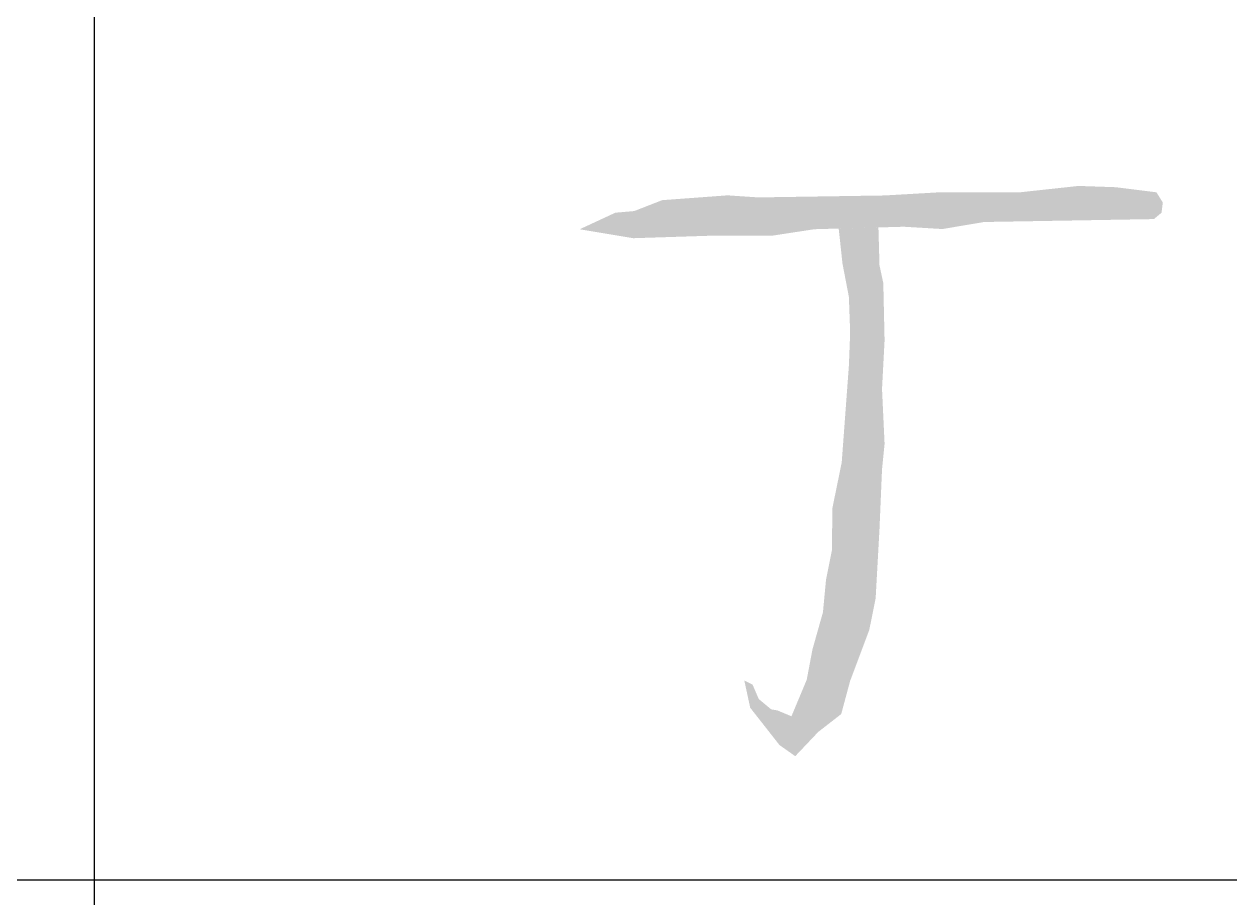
# Model space of a CAD drawing. Extents: x 5396719 to 5510122, y -514120 to -238224.
# Drawn here: x 5466012 to 5466909, y -464630 to -463980 of the extents above; entities that cross this region are included whole.
import ezdxf

# ---------------------------------------------------------------- set-up
doc = ezdxf.new("R2010")
doc.units = 0
doc.header["$LTSCALE"] = 1000
doc.header["$MEASUREMENT"] = 0
doc.layers.get('0').update_dxf_attribs({"linetype": 'CONTINUOUS'})
doc.layers.add('HATCH', color=8, linetype='CONTINUOUS')

msp = doc.modelspace()

# ---------------------------------------------------------------- hatches: boundary and pattern name
at = {"layer": 'HATCH'}
h = msp.add_hatch(color=0, dxfattribs=at)
h.paths.add_polyline_path([(5466859.01, -464112.33), (5466854.27, -464104.74), (5466823.88, -464100.95), (5466796.34, -464100), (5466752.66, -464104.74), (5466692.84, -464104.74), (5466652.04, -464107.09), (5466619.72, -464107.59), (5466558, -464108.54), (5466535.1, -464107), (5466514.32, -464108.54), (5466486.48, -464110.59), (5466465.69, -464118.7), (5466451.65, -464119.92), (5466425.06, -464132.26), (5466464.94, -464138.9), (5466523.82, -464137), (5466568.44, -464137), (5466599.78, -464132.21), (5466632.07, -464131.31), (5466666.25, -464130.36), (5466695.03, -464132.07), (5466705.18, -464130.36), (5466726.05, -464126.84), (5466766.88, -464126.14), (5466797.29, -464125.62), (5466852.37, -464124.67), (5466858.06, -464119.92)])
h.paths.add_polyline_path([(5466647.4, -464130.88), (5466632.07, -464131.31), (5466617.83, -464131.7), (5466620.67, -464157.88), (5466625.42, -464182.55), (5466626.37, -464209.12), (5466625.42, -464233.79), (5466623.52, -464259.41), (5466620.08, -464305.79), (5466613.08, -464340.06), (5466612.86, -464370.87), (5466608.37, -464393.32), (5466606.12, -464417.26), (5466598.32, -464444.88), (5466594.06, -464467.42), (5466585.77, -464487.29), (5466580.1, -464500.9), (5466573.77, -464516.06), (5466585.51, -464524.35), (5466602.61, -464506.32), (5466619.7, -464493.03), (5466626.34, -464468.36), (5466640.59, -464430.41), (5466645.34, -464406.69), (5466648.19, -464355.45), (5466650.08, -464310.85), (5466651.98, -464291.87), (5466650.08, -464251.07), (5466651.98, -464215.02), (5466651.03, -464172.32), (5466648.19, -464159.03)])
h.paths.add_polyline_path([(5466582.7, -464494.66), (5466572.18, -464490.27), (5466567.58, -464489.51), (5466558.36, -464481.83), (5466553.74, -464471.08), (5466547.6, -464468.01), (5466551.99, -464488.31), (5466558.36, -464496.42), (5466573.77, -464516.06), (5466580.1, -464500.9)])

# ---------------------------------------------------------------- linework, layer by layer
for p, q in [((5466063.98, -466566.44), (5466063.98, -463316.44)), ((5466063.98, -466566.44), (5466063.98, -463316.44)), ((5466063.98, -466566.44), (5466063.98, -463316.44)), ((5464483.98, -464616.44), (5469983.98, -464616.44))]:
    msp.add_line(p, q)

doc.saveas('drawing.dxf')
